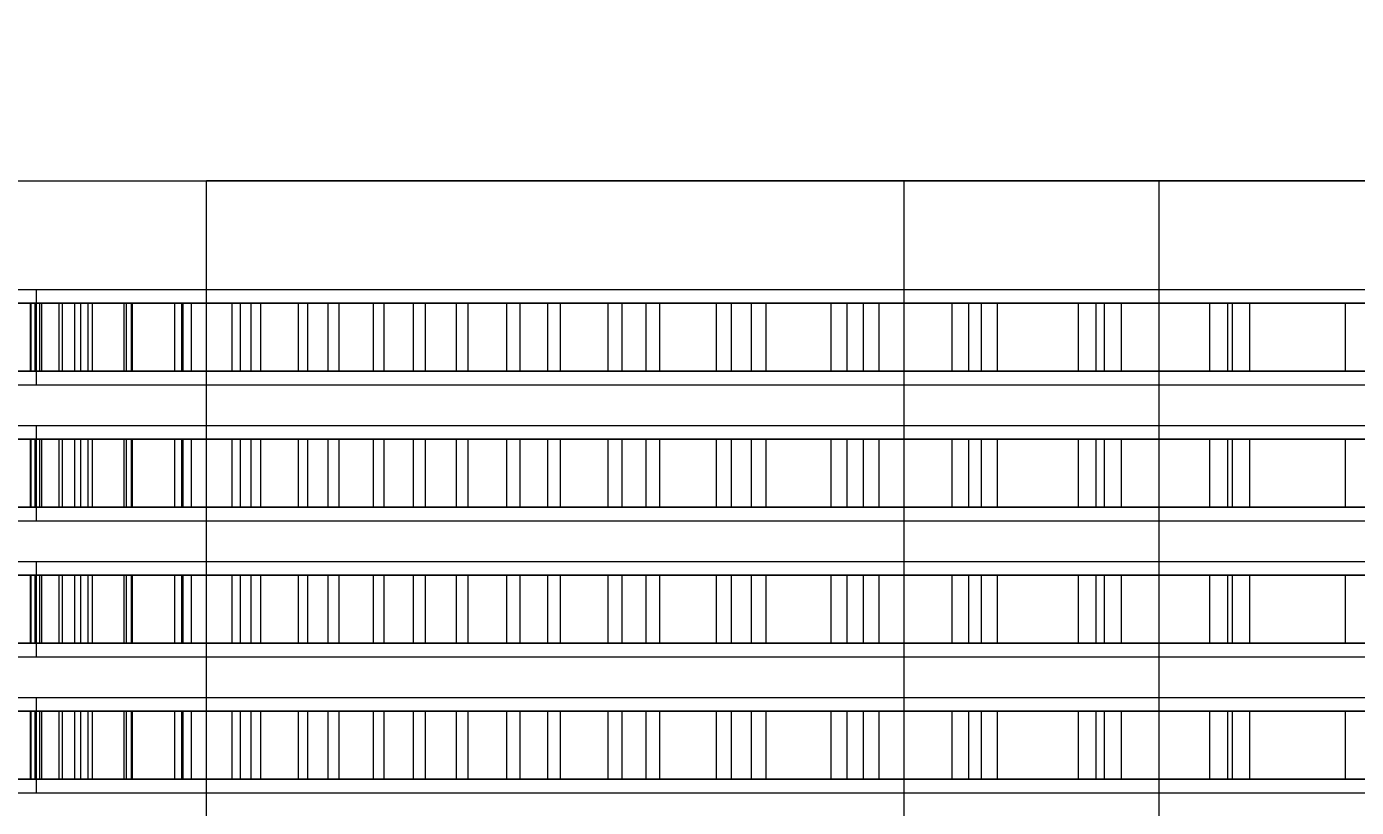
# Model space of a CAD drawing. Header units: millimetres. Extents: x -191664 to 191490, y -197311 to 10263.
# Drawn here: x 25026.7 to 25222.2, y -19602.2 to -19487.3 of the extents above; entities that cross this region are included whole.
import ezdxf

# ---------------------------------------------------------------- set-up
doc = ezdxf.new("R2010")
doc.units = ezdxf.units.MM
for name, color, linetype, lineweight in [('COTAS_INSTALACION_P', 30, 'Continuous', 0), ('COTAS_O', 1, 'Continuous', 0), ('superior_briquetadora', 7, 'Continuous', 0)]:
    doc.layers.add(name, color=color, linetype=linetype, lineweight=lineweight)
doc.dimstyles.new('PLANTA_100', dxfattribs={"dimtxt": 250, "dimasz": 150, "dimexe": 150, "dimexo": 80, "dimgap": 100, "dimtad": 1, "dimtih": 1, "dimtoh": 1, "dimdec": 1, "dimdsep": 46, "dimcen": 0.09, "dimclrd": 1, "dimclre": 1, "dimclrt": 1, "dimadec": 0, "dimazin": 0, "dimtfac": 1, "dimtdec": 4, "dimtofl": 0, "dimtmove": 0, "dimatfit": 3, "dimfxl": 1, "dimtolj": 1, "dimtzin": 0, "dimarcsym": 0})

# ---------------------------------------------------------------- blocks, each defined once
blk = doc.blocks.new('*D5')
at = {"layer": 'COTAS_INSTALACION_P', "color": 1, "lineweight": -2, "transparency": 16777216}
for p, q in [((-1000, -18080), (-1000, -25850)), ((60117.12, -18080), (60117.12, -25850)), ((-850, -25700), (59967.12, -25700))]:
    blk.add_line(p, q, dxfattribs=at)
at = {"layer": 'COTAS_INSTALACION_P', "color": 1, "transparency": 16777216}
for points in [[(-850, -25675), (-850, -25725), (-1000, -25700)], [(59967.12, -25675), (59967.12, -25725), (60117.12, -25700)]]:
    blk.add_solid(points, dxfattribs=at)
at = {"layer": 'Defpoints', "color": 0, "transparency": 16777216}
for p in [(-1000, -18000), (60117.12, -18000), (60117.12, -25700)]:
    blk.add_point(p, dxfattribs=at)
blk = doc.blocks.new('*D37')
at = {"layer": 'COTAS_O', "color": 1, "lineweight": -2, "transparency": 16777216}
for p, q in [((24628.19, -19560), (24628.19, -20930)), ((26828.19, -19560), (26828.19, -20930)), ((24778.19, -20780), (26678.19, -20780))]:
    blk.add_line(p, q, dxfattribs=at)
at = {"layer": 'COTAS_O', "color": 1, "transparency": 16777216}
for points in [[(24778.19, -20755), (24778.19, -20805), (24628.19, -20780)], [(26678.19, -20755), (26678.19, -20805), (26828.19, -20780)]]:
    blk.add_solid(points, dxfattribs=at)
at = {"layer": 'Defpoints', "color": 0, "transparency": 16777216}
for p in [(24628.19, -19480), (26828.19, -19480), (26828.19, -20780)]:
    blk.add_point(p, dxfattribs=at)

msp = doc.modelspace()

# ---------------------------------------------------------------- linework, layer by layer
at = {"layer": 'superior_briquetadora', "color": 9, "true_color": 0xb9c3c2}
for p, q in [((25023.9, -19510), (25028.33, -19510)), ((25028.33, -19510), (25033.98, -19510)), ((25033.98, -19510), (25040.84, -19510)), ((25040.84, -19510), (25048.89, -19510)), ((25048.89, -19510), (25058.08, -19510)), ((25053.19, -19660), (25053.19, -19510)), ((25056.02, -19510), (25053.19, -19510)), ((25064.3, -19510), (25056.02, -19510)), ((25058.08, -19510), (25068.38, -19510)), ((25077.35, -19510), (25064.3, -19510)), ((25068.38, -19510), (25079.75, -19510)), ((25094.11, -19510), (25077.35, -19510)), ((25079.75, -19510), (25092.14, -19510)), ((25092.14, -19510), (25105.5, -19510)), ((25113.22, -19510), (25094.11, -19510)), ((25105.5, -19510), (25119.77, -19510)), ((25133.15, -19510), (25113.22, -19510)), ((25119.77, -19510), (25134.9, -19510)), ((25152.27, -19510), (25133.15, -19510)), ((25134.9, -19510), (25150.83, -19510)), ((25150.83, -19510), (25167.48, -19510)), ((25169.03, -19510), (25152.27, -19510)), ((25155.69, -19660), (25155.69, -19510)), ((25158.52, -19510), (25155.69, -19510)), ((25166.8, -19510), (25158.52, -19510)), ((25179.85, -19510), (25166.8, -19510)), ((25167.48, -19510), (25184.8, -19510)), ((25182.07, -19510), (25169.03, -19510)), ((25196.61, -19510), (25179.85, -19510)), ((25190.35, -19510), (25182.07, -19510)), ((25184.8, -19510), (25202.7, -19510)), ((25193.19, -19510), (25190.35, -19510)), ((25193.19, -19660), (25193.19, -19510)), ((25215.72, -19510), (25196.61, -19510)), ((25202.7, -19510), (25221.12, -19510)), ((25235.65, -19510), (25215.72, -19510)), ((25221.12, -19510), (25239.98, -19510)), ((25023.9, -19526), (25028.33, -19526)), ((25028.19, -19526), (25028.83, -19526)), ((25028.19, -19540), (25028.19, -19526)), ((25028.33, -19526), (25033.98, -19526)), ((25028.83, -19526), (25030.75, -19526)), ((25030.75, -19526), (25033.95, -19526)), ((25033.95, -19526), (25038.41, -19526)), ((25033.98, -19526), (25040.84, -19526)), ((25038.41, -19526), (25044.11, -19526)), ((25040.84, -19526), (25048.89, -19526)), ((25044.11, -19526), (25051.02, -19526)), ((25048.89, -19526), (25058.08, -19526)), ((25051.02, -19526), (25059.12, -19526)), ((25058.08, -19526), (25068.38, -19526)), ((25059.12, -19526), (25068.38, -19526)), ((25068.38, -19526), (25078.75, -19526)), ((25068.38, -19526), (25079.75, -19526)), ((25078.75, -19526), (25090.18, -19526)), ((25079.75, -19526), (25092.14, -19526)), ((25090.18, -19526), (25102.63, -19526)), ((25092.14, -19526), (25105.5, -19526)), ((25102.63, -19526), (25116.05, -19526)), ((25105.5, -19526), (25119.77, -19526)), ((25116.05, -19526), (25130.38, -19526)), ((25119.77, -19526), (25134.9, -19526)), ((25130.38, -19526), (25145.56, -19526)), ((25134.9, -19526), (25150.83, -19526)), ((25145.56, -19526), (25161.52, -19526)), ((25150.83, -19526), (25167.48, -19526)), ((25161.52, -19526), (25178.19, -19526)), ((25167.48, -19526), (25184.8, -19526)), ((25178.19, -19526), (25195.5, -19526)), ((25184.8, -19526), (25202.7, -19526)), ((25195.5, -19526), (25213.38, -19526)), ((25202.7, -19526), (25221.12, -19526)), ((25213.38, -19526), (25231.75, -19526)), ((25221.12, -19526), (25239.98, -19526)), ((25023.9, -19540), (25028.33, -19540)), ((25028.19, -19540), (25028.83, -19540)), ((25028.33, -19540), (25033.98, -19540)), ((25028.83, -19540), (25030.75, -19540)), ((25030.75, -19540), (25033.95, -19540)), ((25033.95, -19540), (25038.41, -19540)), ((25033.98, -19540), (25040.84, -19540)), ((25038.41, -19540), (25044.11, -19540)), ((25040.84, -19540), (25048.89, -19540)), ((25044.11, -19540), (25051.02, -19540)), ((25048.89, -19540), (25058.08, -19540)), ((25051.02, -19540), (25059.12, -19540)), ((25058.08, -19540), (25068.38, -19540)), ((25059.12, -19540), (25068.38, -19540)), ((25068.38, -19540), (25078.75, -19540)), ((25068.38, -19540), (25079.75, -19540)), ((25078.75, -19540), (25090.18, -19540)), ((25079.75, -19540), (25092.14, -19540)), ((25090.18, -19540), (25102.63, -19540)), ((25092.14, -19540), (25105.5, -19540)), ((25102.63, -19540), (25116.05, -19540)), ((25105.5, -19540), (25119.77, -19540)), ((25116.05, -19540), (25130.38, -19540)), ((25119.77, -19540), (25134.9, -19540)), ((25130.38, -19540), (25145.56, -19540)), ((25134.9, -19540), (25150.83, -19540)), ((25145.56, -19540), (25161.52, -19540)), ((25150.83, -19540), (25167.48, -19540)), ((25161.52, -19540), (25178.19, -19540)), ((25167.48, -19540), (25184.8, -19540)), ((25178.19, -19540), (25195.5, -19540)), ((25184.8, -19540), (25202.7, -19540)), ((25195.5, -19540), (25213.38, -19540)), ((25202.7, -19540), (25221.12, -19540)), ((25213.38, -19540), (25231.75, -19540)), ((25221.12, -19540), (25239.98, -19540)), ((25023.9, -19546), (25028.33, -19546)), ((25028.19, -19546), (25028.83, -19546)), ((25028.19, -19560), (25028.19, -19546)), ((25028.33, -19546), (25033.98, -19546)), ((25028.83, -19546), (25030.75, -19546)), ((25030.75, -19546), (25033.95, -19546)), ((25033.95, -19546), (25038.41, -19546)), ((25033.98, -19546), (25040.84, -19546)), ((25038.41, -19546), (25044.11, -19546)), ((25040.84, -19546), (25048.89, -19546)), ((25044.11, -19546), (25051.02, -19546)), ((25048.89, -19546), (25058.08, -19546)), ((25051.02, -19546), (25059.12, -19546)), ((25058.08, -19546), (25068.38, -19546)), ((25059.12, -19546), (25068.38, -19546)), ((25068.38, -19546), (25078.75, -19546)), ((25068.38, -19546), (25079.75, -19546)), ((25078.75, -19546), (25090.18, -19546)), ((25079.75, -19546), (25092.14, -19546)), ((25090.18, -19546), (25102.63, -19546)), ((25092.14, -19546), (25105.5, -19546)), ((25102.63, -19546), (25116.05, -19546)), ((25105.5, -19546), (25119.77, -19546)), ((25116.05, -19546), (25130.38, -19546)), ((25119.77, -19546), (25134.9, -19546)), ((25130.38, -19546), (25145.56, -19546)), ((25134.9, -19546), (25150.83, -19546)), ((25145.56, -19546), (25161.52, -19546)), ((25150.83, -19546), (25167.48, -19546)), ((25161.52, -19546), (25178.19, -19546)), ((25167.48, -19546), (25184.8, -19546)), ((25178.19, -19546), (25195.5, -19546)), ((25184.8, -19546), (25202.7, -19546)), ((25195.5, -19546), (25213.38, -19546)), ((25202.7, -19546), (25221.12, -19546)), ((25213.38, -19546), (25231.75, -19546)), ((25221.12, -19546), (25239.98, -19546)), ((25023.9, -19560), (25028.33, -19560)), ((25028.19, -19560), (25028.83, -19560)), ((25028.33, -19560), (25033.98, -19560)), ((25028.83, -19560), (25030.75, -19560)), ((25030.75, -19560), (25033.95, -19560)), ((25033.95, -19560), (25038.41, -19560)), ((25033.98, -19560), (25040.84, -19560)), ((25038.41, -19560), (25044.11, -19560)), ((25040.84, -19560), (25048.89, -19560)), ((25044.11, -19560), (25051.02, -19560)), ((25048.89, -19560), (25058.08, -19560)), ((25051.02, -19560), (25059.12, -19560)), ((25058.08, -19560), (25068.38, -19560)), ((25059.12, -19560), (25068.38, -19560)), ((25068.38, -19560), (25078.75, -19560)), ((25068.38, -19560), (25079.75, -19560)), ((25078.75, -19560), (25090.18, -19560)), ((25079.75, -19560), (25092.14, -19560)), ((25090.18, -19560), (25102.63, -19560)), ((25092.14, -19560), (25105.5, -19560)), ((25102.63, -19560), (25116.05, -19560)), ((25105.5, -19560), (25119.77, -19560)), ((25116.05, -19560), (25130.38, -19560)), ((25119.77, -19560), (25134.9, -19560)), ((25130.38, -19560), (25145.56, -19560)), ((25134.9, -19560), (25150.83, -19560)), ((25145.56, -19560), (25161.52, -19560)), ((25150.83, -19560), (25167.48, -19560)), ((25161.52, -19560), (25178.19, -19560)), ((25167.48, -19560), (25184.8, -19560)), ((25178.19, -19560), (25195.5, -19560)), ((25184.8, -19560), (25202.7, -19560)), ((25195.5, -19560), (25213.38, -19560)), ((25202.7, -19560), (25221.12, -19560)), ((25213.38, -19560), (25231.75, -19560)), ((25221.12, -19560), (25239.98, -19560)), ((25023.9, -19566), (25028.33, -19566)), ((25028.19, -19566), (25028.83, -19566)), ((25028.19, -19580), (25028.19, -19566)), ((25028.33, -19566), (25033.98, -19566)), ((25028.83, -19566), (25030.75, -19566)), ((25030.75, -19566), (25033.95, -19566)), ((25033.95, -19566), (25038.41, -19566)), ((25033.98, -19566), (25040.84, -19566)), ((25038.41, -19566), (25044.11, -19566)), ((25040.84, -19566), (25048.89, -19566)), ((25044.11, -19566), (25051.02, -19566)), ((25048.89, -19566), (25058.08, -19566)), ((25051.02, -19566), (25059.12, -19566)), ((25058.08, -19566), (25068.38, -19566)), ((25059.12, -19566), (25068.38, -19566)), ((25068.38, -19566), (25078.75, -19566)), ((25068.38, -19566), (25079.75, -19566)), ((25078.75, -19566), (25090.18, -19566)), ((25079.75, -19566), (25092.14, -19566)), ((25090.18, -19566), (25102.63, -19566)), ((25092.14, -19566), (25105.5, -19566)), ((25102.63, -19566), (25116.05, -19566)), ((25105.5, -19566), (25119.77, -19566)), ((25116.05, -19566), (25130.38, -19566)), ((25119.77, -19566), (25134.9, -19566)), ((25130.38, -19566), (25145.56, -19566)), ((25134.9, -19566), (25150.83, -19566)), ((25145.56, -19566), (25161.52, -19566)), ((25150.83, -19566), (25167.48, -19566)), ((25161.52, -19566), (25178.19, -19566)), ((25167.48, -19566), (25184.8, -19566)), ((25178.19, -19566), (25195.5, -19566)), ((25184.8, -19566), (25202.7, -19566)), ((25195.5, -19566), (25213.38, -19566)), ((25202.7, -19566), (25221.12, -19566)), ((25213.38, -19566), (25231.75, -19566)), ((25221.12, -19566), (25239.98, -19566)), ((25023.9, -19580), (25028.33, -19580)), ((25028.19, -19580), (25028.83, -19580)), ((25028.33, -19580), (25033.98, -19580)), ((25028.83, -19580), (25030.75, -19580)), ((25030.75, -19580), (25033.95, -19580)), ((25033.95, -19580), (25038.41, -19580)), ((25033.98, -19580), (25040.84, -19580)), ((25038.41, -19580), (25044.11, -19580)), ((25040.84, -19580), (25048.89, -19580)), ((25044.11, -19580), (25051.02, -19580)), ((25048.89, -19580), (25058.08, -19580)), ((25051.02, -19580), (25059.12, -19580)), ((25058.08, -19580), (25068.38, -19580)), ((25059.12, -19580), (25068.38, -19580)), ((25068.38, -19580), (25078.75, -19580)), ((25068.38, -19580), (25079.75, -19580)), ((25078.75, -19580), (25090.18, -19580)), ((25079.75, -19580), (25092.14, -19580)), ((25090.18, -19580), (25102.63, -19580)), ((25092.14, -19580), (25105.5, -19580)), ((25102.63, -19580), (25116.05, -19580)), ((25105.5, -19580), (25119.77, -19580)), ((25116.05, -19580), (25130.38, -19580)), ((25119.77, -19580), (25134.9, -19580)), ((25130.38, -19580), (25145.56, -19580)), ((25134.9, -19580), (25150.83, -19580)), ((25145.56, -19580), (25161.52, -19580)), ((25150.83, -19580), (25167.48, -19580)), ((25161.52, -19580), (25178.19, -19580)), ((25167.48, -19580), (25184.8, -19580)), ((25178.19, -19580), (25195.5, -19580)), ((25184.8, -19580), (25202.7, -19580)), ((25195.5, -19580), (25213.38, -19580)), ((25202.7, -19580), (25221.12, -19580)), ((25213.38, -19580), (25231.75, -19580)), ((25221.12, -19580), (25239.98, -19580)), ((25023.9, -19586), (25028.33, -19586)), ((25028.19, -19586), (25028.83, -19586)), ((25028.19, -19600), (25028.19, -19586)), ((25028.33, -19586), (25033.98, -19586)), ((25028.83, -19586), (25030.75, -19586)), ((25030.75, -19586), (25033.95, -19586)), ((25033.95, -19586), (25038.41, -19586)), ((25033.98, -19586), (25040.84, -19586)), ((25038.41, -19586), (25044.11, -19586)), ((25040.84, -19586), (25048.89, -19586)), ((25044.11, -19586), (25051.02, -19586)), ((25048.89, -19586), (25058.08, -19586)), ((25051.02, -19586), (25059.12, -19586)), ((25058.08, -19586), (25068.38, -19586)), ((25059.12, -19586), (25068.38, -19586)), ((25068.38, -19586), (25078.75, -19586)), ((25068.38, -19586), (25079.75, -19586)), ((25078.75, -19586), (25090.18, -19586)), ((25079.75, -19586), (25092.14, -19586)), ((25090.18, -19586), (25102.63, -19586)), ((25092.14, -19586), (25105.5, -19586)), ((25102.63, -19586), (25116.05, -19586)), ((25105.5, -19586), (25119.77, -19586)), ((25116.05, -19586), (25130.38, -19586)), ((25119.77, -19586), (25134.9, -19586)), ((25130.38, -19586), (25145.56, -19586)), ((25134.9, -19586), (25150.83, -19586)), ((25145.56, -19586), (25161.52, -19586)), ((25150.83, -19586), (25167.48, -19586)), ((25161.52, -19586), (25178.19, -19586)), ((25167.48, -19586), (25184.8, -19586)), ((25178.19, -19586), (25195.5, -19586)), ((25184.8, -19586), (25202.7, -19586)), ((25195.5, -19586), (25213.38, -19586)), ((25202.7, -19586), (25221.12, -19586)), ((25213.38, -19586), (25231.75, -19586)), ((25221.12, -19586), (25239.98, -19586)), ((25023.9, -19600), (25028.33, -19600)), ((25028.19, -19600), (25028.83, -19600)), ((25028.33, -19600), (25033.98, -19600)), ((25028.83, -19600), (25030.75, -19600)), ((25030.75, -19600), (25033.95, -19600)), ((25033.95, -19600), (25038.41, -19600)), ((25033.98, -19600), (25040.84, -19600)), ((25038.41, -19600), (25044.11, -19600)), ((25040.84, -19600), (25048.89, -19600)), ((25044.11, -19600), (25051.02, -19600)), ((25048.89, -19600), (25058.08, -19600)), ((25051.02, -19600), (25059.12, -19600)), ((25058.08, -19600), (25068.38, -19600)), ((25059.12, -19600), (25068.38, -19600)), ((25068.38, -19600), (25078.75, -19600)), ((25068.38, -19600), (25079.75, -19600)), ((25078.75, -19600), (25090.18, -19600)), ((25079.75, -19600), (25092.14, -19600)), ((25090.18, -19600), (25102.63, -19600)), ((25092.14, -19600), (25105.5, -19600)), ((25102.63, -19600), (25116.05, -19600)), ((25105.5, -19600), (25119.77, -19600)), ((25116.05, -19600), (25130.38, -19600)), ((25119.77, -19600), (25134.9, -19600)), ((25130.38, -19600), (25145.56, -19600)), ((25134.9, -19600), (25150.83, -19600)), ((25145.56, -19600), (25161.52, -19600)), ((25150.83, -19600), (25167.48, -19600)), ((25161.52, -19600), (25178.19, -19600)), ((25167.48, -19600), (25184.8, -19600)), ((25178.19, -19600), (25195.5, -19600)), ((25184.8, -19600), (25202.7, -19600)), ((25195.5, -19600), (25213.38, -19600)), ((25202.7, -19600), (25221.12, -19600)), ((25213.38, -19600), (25231.75, -19600)), ((25221.12, -19600), (25239.98, -19600))]:
    msp.add_line(p, q, dxfattribs=at)
at = {"layer": 'superior_briquetadora', "color": 117, "true_color": 0x376c5b}
for p, q in [((25027.99, -19528), (25023.62, -19528)), ((25024.12, -19528), (25028.69, -19528)), ((25028.69, -19528), (25027.32, -19528)), ((25027.32, -19528), (25027.42, -19528)), ((25027.32, -19538), (25027.32, -19528)), ((25027.42, -19528), (25028.98, -19528)), ((25027.42, -19538), (25027.42, -19528)), ((25033.81, -19528), (25027.99, -19528)), ((25027.99, -19538), (25027.99, -19528)), ((25028.69, -19528), (25034.71, -19528)), ((25031.5, -19528), (25028.69, -19528)), ((25028.69, -19538), (25028.69, -19528)), ((25028.98, -19528), (25031.99, -19528)), ((25028.98, -19538), (25028.98, -19528)), ((25035.76, -19528), (25031.5, -19528)), ((25031.5, -19538), (25031.5, -19528)), ((25031.99, -19528), (25036.44, -19528)), ((25031.99, -19538), (25031.99, -19528)), ((25041.07, -19528), (25033.81, -19528)), ((25033.81, -19538), (25033.81, -19528)), ((25034.71, -19528), (25042.15, -19528)), ((25034.71, -19538), (25034.71, -19528)), ((25041.44, -19528), (25035.76, -19528)), ((25035.76, -19538), (25035.76, -19528)), ((25036.44, -19528), (25042.31, -19528)), ((25036.44, -19538), (25036.44, -19528)), ((25049.72, -19528), (25041.07, -19528)), ((25041.07, -19538), (25041.07, -19528)), ((25048.51, -19528), (25041.44, -19528)), ((25041.44, -19538), (25041.44, -19528)), ((25042.15, -19528), (25050.99, -19528)), ((25042.15, -19538), (25042.15, -19528)), ((25042.31, -19528), (25049.56, -19528)), ((25042.31, -19538), (25042.31, -19528)), ((25056.93, -19528), (25048.51, -19528)), ((25048.51, -19538), (25048.51, -19528)), ((25049.56, -19528), (25058.17, -19528)), ((25049.56, -19538), (25049.56, -19528)), ((25059.73, -19528), (25049.72, -19528)), ((25049.72, -19538), (25049.72, -19528)), ((25050.99, -19528), (25061.17, -19528)), ((25050.99, -19538), (25050.99, -19528)), ((25066.68, -19528), (25056.93, -19528)), ((25056.93, -19538), (25056.93, -19528)), ((25058.17, -19528), (25068.08, -19528)), ((25058.17, -19538), (25058.17, -19528)), ((25071.03, -19528), (25059.73, -19528)), ((25059.73, -19538), (25059.73, -19528)), ((25061.17, -19528), (25072.65, -19528)), ((25061.17, -19538), (25061.17, -19528)), ((25077.69, -19528), (25066.68, -19528)), ((25066.68, -19538), (25066.68, -19528)), ((25068.08, -19528), (25079.26, -19528)), ((25068.08, -19538), (25068.08, -19528)), ((25083.59, -19528), (25071.03, -19528)), ((25071.03, -19538), (25071.03, -19528)), ((25072.65, -19528), (25085.37, -19528)), ((25072.65, -19538), (25072.65, -19528)), ((25089.92, -19528), (25077.69, -19528)), ((25077.69, -19538), (25077.69, -19528)), ((25079.26, -19528), (25091.65, -19528)), ((25079.26, -19538), (25079.26, -19528)), ((25097.33, -19528), (25083.59, -19528)), ((25083.59, -19538), (25083.59, -19528)), ((25085.37, -19528), (25099.26, -19528)), ((25085.37, -19538), (25085.37, -19528)), ((25103.31, -19528), (25089.92, -19528)), ((25089.92, -19538), (25089.92, -19528)), ((25091.65, -19528), (25105.19, -19528)), ((25091.65, -19538), (25091.65, -19528)), ((25112.19, -19528), (25097.33, -19528)), ((25097.33, -19538), (25097.33, -19528)), ((25099.26, -19528), (25114.27, -19528)), ((25099.26, -19538), (25099.26, -19528)), ((25117.78, -19528), (25103.31, -19528)), ((25103.31, -19538), (25103.31, -19528)), ((25105.19, -19528), (25119.81, -19528)), ((25105.19, -19538), (25105.19, -19528)), ((25128.1, -19528), (25112.19, -19528)), ((25112.19, -19538), (25112.19, -19528)), ((25114.27, -19528), (25130.32, -19528)), ((25114.27, -19538), (25114.27, -19528)), ((25133.28, -19528), (25117.78, -19528)), ((25117.78, -19538), (25117.78, -19528)), ((25119.81, -19528), (25135.44, -19528)), ((25119.81, -19538), (25119.81, -19528)), ((25144.99, -19528), (25128.1, -19528)), ((25128.1, -19538), (25128.1, -19528)), ((25130.32, -19528), (25147.33, -19528)), ((25130.32, -19538), (25130.32, -19528)), ((25149.73, -19528), (25133.28, -19528)), ((25133.28, -19538), (25133.28, -19528)), ((25135.44, -19528), (25152.01, -19528)), ((25135.44, -19538), (25135.44, -19528)), ((25162.76, -19528), (25144.99, -19528)), ((25144.99, -19538), (25144.99, -19528)), ((25147.33, -19528), (25165.21, -19528)), ((25147.33, -19538), (25147.33, -19528)), ((25167.04, -19528), (25149.73, -19528)), ((25149.73, -19538), (25149.73, -19528)), ((25152.01, -19528), (25169.43, -19528)), ((25152.01, -19538), (25152.01, -19528)), ((25181.33, -19528), (25162.76, -19528)), ((25162.76, -19538), (25162.76, -19528)), ((25165.21, -19528), (25183.89, -19528)), ((25165.21, -19538), (25165.21, -19528)), ((25185.14, -19528), (25167.04, -19528)), ((25167.04, -19538), (25167.04, -19528)), ((25169.43, -19528), (25187.62, -19528)), ((25169.43, -19538), (25169.43, -19528)), ((25200.62, -19528), (25181.33, -19528)), ((25181.33, -19538), (25181.33, -19528)), ((25183.89, -19528), (25203.27, -19528)), ((25183.89, -19538), (25183.89, -19528)), ((25203.93, -19528), (25185.14, -19528)), ((25185.14, -19538), (25185.14, -19528)), ((25187.62, -19528), (25206.5, -19528)), ((25187.62, -19538), (25187.62, -19528)), ((25220.53, -19528), (25200.62, -19528)), ((25200.62, -19538), (25200.62, -19528)), ((25203.27, -19528), (25223.25, -19528)), ((25203.27, -19538), (25203.27, -19528)), ((25223.32, -19528), (25203.93, -19528)), ((25203.93, -19538), (25203.93, -19528)), ((25206.5, -19528), (25225.97, -19528)), ((25206.5, -19538), (25206.5, -19528)), ((25240.96, -19528), (25220.53, -19528)), ((25220.53, -19538), (25220.53, -19528)), ((25027.99, -19538), (25023.62, -19538)), ((25024.12, -19538), (25028.69, -19538)), ((25027.32, -19538), (25027.42, -19538)), ((25028.69, -19538), (25027.32, -19538)), ((25027.42, -19538), (25028.98, -19538)), ((25033.81, -19538), (25027.99, -19538)), ((25028.69, -19538), (25034.71, -19538)), ((25031.5, -19538), (25028.69, -19538)), ((25028.98, -19538), (25031.99, -19538)), ((25035.76, -19538), (25031.5, -19538)), ((25031.99, -19538), (25036.44, -19538)), ((25041.07, -19538), (25033.81, -19538)), ((25034.71, -19538), (25042.15, -19538)), ((25041.44, -19538), (25035.76, -19538)), ((25036.44, -19538), (25042.31, -19538)), ((25049.72, -19538), (25041.07, -19538)), ((25048.51, -19538), (25041.44, -19538)), ((25042.15, -19538), (25050.99, -19538)), ((25042.31, -19538), (25049.56, -19538)), ((25056.93, -19538), (25048.51, -19538)), ((25049.56, -19538), (25058.17, -19538)), ((25059.73, -19538), (25049.72, -19538)), ((25050.99, -19538), (25061.17, -19538)), ((25066.68, -19538), (25056.93, -19538)), ((25058.17, -19538), (25068.08, -19538)), ((25071.03, -19538), (25059.73, -19538)), ((25061.17, -19538), (25072.65, -19538)), ((25077.69, -19538), (25066.68, -19538)), ((25068.08, -19538), (25079.26, -19538)), ((25083.59, -19538), (25071.03, -19538)), ((25072.65, -19538), (25085.37, -19538)), ((25089.92, -19538), (25077.69, -19538)), ((25079.26, -19538), (25091.65, -19538)), ((25097.33, -19538), (25083.59, -19538)), ((25085.37, -19538), (25099.26, -19538)), ((25103.31, -19538), (25089.92, -19538)), ((25091.65, -19538), (25105.19, -19538)), ((25112.19, -19538), (25097.33, -19538)), ((25099.26, -19538), (25114.27, -19538)), ((25117.78, -19538), (25103.31, -19538)), ((25105.19, -19538), (25119.81, -19538)), ((25128.1, -19538), (25112.19, -19538)), ((25114.27, -19538), (25130.32, -19538)), ((25133.28, -19538), (25117.78, -19538)), ((25119.81, -19538), (25135.44, -19538)), ((25144.99, -19538), (25128.1, -19538)), ((25130.32, -19538), (25147.33, -19538)), ((25149.73, -19538), (25133.28, -19538)), ((25135.44, -19538), (25152.01, -19538)), ((25162.76, -19538), (25144.99, -19538)), ((25147.33, -19538), (25165.21, -19538)), ((25167.04, -19538), (25149.73, -19538)), ((25152.01, -19538), (25169.43, -19538)), ((25181.33, -19538), (25162.76, -19538)), ((25165.21, -19538), (25183.89, -19538)), ((25185.14, -19538), (25167.04, -19538)), ((25169.43, -19538), (25187.62, -19538)), ((25200.62, -19538), (25181.33, -19538)), ((25183.89, -19538), (25203.27, -19538)), ((25203.93, -19538), (25185.14, -19538)), ((25187.62, -19538), (25206.5, -19538)), ((25220.53, -19538), (25200.62, -19538)), ((25203.27, -19538), (25223.25, -19538)), ((25223.32, -19538), (25203.93, -19538)), ((25206.5, -19538), (25225.97, -19538)), ((25240.96, -19538), (25220.53, -19538)), ((25027.99, -19548), (25023.62, -19548)), ((25024.12, -19548), (25028.69, -19548)), ((25028.69, -19548), (25027.32, -19548)), ((25027.32, -19548), (25027.42, -19548)), ((25027.32, -19558), (25027.32, -19548)), ((25027.42, -19548), (25028.98, -19548)), ((25027.42, -19558), (25027.42, -19548)), ((25033.81, -19548), (25027.99, -19548)), ((25027.99, -19558), (25027.99, -19548)), ((25028.69, -19548), (25034.71, -19548)), ((25031.5, -19548), (25028.69, -19548)), ((25028.69, -19558), (25028.69, -19548)), ((25028.98, -19548), (25031.99, -19548)), ((25028.98, -19558), (25028.98, -19548)), ((25035.76, -19548), (25031.5, -19548)), ((25031.5, -19558), (25031.5, -19548)), ((25031.99, -19548), (25036.44, -19548)), ((25031.99, -19558), (25031.99, -19548)), ((25041.07, -19548), (25033.81, -19548)), ((25033.81, -19558), (25033.81, -19548)), ((25034.71, -19548), (25042.15, -19548)), ((25034.71, -19558), (25034.71, -19548)), ((25041.44, -19548), (25035.76, -19548)), ((25035.76, -19558), (25035.76, -19548)), ((25036.44, -19548), (25042.31, -19548)), ((25036.44, -19558), (25036.44, -19548)), ((25049.72, -19548), (25041.07, -19548)), ((25041.07, -19558), (25041.07, -19548)), ((25048.51, -19548), (25041.44, -19548)), ((25041.44, -19558), (25041.44, -19548)), ((25042.15, -19548), (25050.99, -19548)), ((25042.15, -19558), (25042.15, -19548)), ((25042.31, -19548), (25049.56, -19548)), ((25042.31, -19558), (25042.31, -19548)), ((25056.93, -19548), (25048.51, -19548)), ((25048.51, -19558), (25048.51, -19548)), ((25049.56, -19548), (25058.17, -19548)), ((25049.56, -19558), (25049.56, -19548)), ((25059.73, -19548), (25049.72, -19548)), ((25049.72, -19558), (25049.72, -19548)), ((25050.99, -19548), (25061.17, -19548)), ((25050.99, -19558), (25050.99, -19548)), ((25066.68, -19548), (25056.93, -19548)), ((25056.93, -19558), (25056.93, -19548)), ((25058.17, -19548), (25068.08, -19548)), ((25058.17, -19558), (25058.17, -19548)), ((25071.03, -19548), (25059.73, -19548)), ((25059.73, -19558), (25059.73, -19548)), ((25061.17, -19548), (25072.65, -19548)), ((25061.17, -19558), (25061.17, -19548)), ((25077.69, -19548), (25066.68, -19548)), ((25066.68, -19558), (25066.68, -19548)), ((25068.08, -19548), (25079.26, -19548)), ((25068.08, -19558), (25068.08, -19548)), ((25083.59, -19548), (25071.03, -19548)), ((25071.03, -19558), (25071.03, -19548)), ((25072.65, -19548), (25085.37, -19548)), ((25072.65, -19558), (25072.65, -19548)), ((25089.92, -19548), (25077.69, -19548)), ((25077.69, -19558), (25077.69, -19548)), ((25079.26, -19548), (25091.65, -19548)), ((25079.26, -19558), (25079.26, -19548)), ((25097.33, -19548), (25083.59, -19548)), ((25083.59, -19558), (25083.59, -19548)), ((25085.37, -19548), (25099.26, -19548)), ((25085.37, -19558), (25085.37, -19548)), ((25103.31, -19548), (25089.92, -19548)), ((25089.92, -19558), (25089.92, -19548)), ((25091.65, -19548), (25105.19, -19548)), ((25091.65, -19558), (25091.65, -19548)), ((25112.19, -19548), (25097.33, -19548)), ((25097.33, -19558), (25097.33, -19548)), ((25099.26, -19548), (25114.27, -19548)), ((25099.26, -19558), (25099.26, -19548)), ((25117.78, -19548), (25103.31, -19548)), ((25103.31, -19558), (25103.31, -19548)), ((25105.19, -19548), (25119.81, -19548)), ((25105.19, -19558), (25105.19, -19548)), ((25128.1, -19548), (25112.19, -19548)), ((25112.19, -19558), (25112.19, -19548)), ((25114.27, -19548), (25130.32, -19548)), ((25114.27, -19558), (25114.27, -19548)), ((25133.28, -19548), (25117.78, -19548)), ((25117.78, -19558), (25117.78, -19548)), ((25119.81, -19548), (25135.44, -19548)), ((25119.81, -19558), (25119.81, -19548)), ((25144.99, -19548), (25128.1, -19548)), ((25128.1, -19558), (25128.1, -19548)), ((25130.32, -19548), (25147.33, -19548)), ((25130.32, -19558), (25130.32, -19548)), ((25149.73, -19548), (25133.28, -19548)), ((25133.28, -19558), (25133.28, -19548)), ((25135.44, -19548), (25152.01, -19548)), ((25135.44, -19558), (25135.44, -19548)), ((25162.76, -19548), (25144.99, -19548)), ((25144.99, -19558), (25144.99, -19548)), ((25147.33, -19548), (25165.21, -19548)), ((25147.33, -19558), (25147.33, -19548)), ((25167.04, -19548), (25149.73, -19548)), ((25149.73, -19558), (25149.73, -19548)), ((25152.01, -19548), (25169.43, -19548)), ((25152.01, -19558), (25152.01, -19548)), ((25181.33, -19548), (25162.76, -19548)), ((25162.76, -19558), (25162.76, -19548)), ((25165.21, -19548), (25183.89, -19548)), ((25165.21, -19558), (25165.21, -19548)), ((25185.14, -19548), (25167.04, -19548)), ((25167.04, -19558), (25167.04, -19548)), ((25169.43, -19548), (25187.62, -19548)), ((25169.43, -19558), (25169.43, -19548)), ((25200.62, -19548), (25181.33, -19548)), ((25181.33, -19558), (25181.33, -19548)), ((25183.89, -19548), (25203.27, -19548)), ((25183.89, -19558), (25183.89, -19548)), ((25203.93, -19548), (25185.14, -19548)), ((25185.14, -19558), (25185.14, -19548)), ((25187.62, -19548), (25206.5, -19548)), ((25187.62, -19558), (25187.62, -19548)), ((25220.53, -19548), (25200.62, -19548)), ((25200.62, -19558), (25200.62, -19548)), ((25203.27, -19548), (25223.25, -19548)), ((25203.27, -19558), (25203.27, -19548)), ((25223.32, -19548), (25203.93, -19548)), ((25203.93, -19558), (25203.93, -19548)), ((25206.5, -19548), (25225.97, -19548)), ((25206.5, -19558), (25206.5, -19548)), ((25240.96, -19548), (25220.53, -19548)), ((25220.53, -19558), (25220.53, -19548)), ((25027.99, -19558), (25023.62, -19558)), ((25024.12, -19558), (25028.69, -19558)), ((25027.32, -19558), (25027.42, -19558)), ((25028.69, -19558), (25027.32, -19558)), ((25027.42, -19558), (25028.98, -19558)), ((25033.81, -19558), (25027.99, -19558)), ((25028.69, -19558), (25034.71, -19558)), ((25031.5, -19558), (25028.69, -19558)), ((25028.98, -19558), (25031.99, -19558)), ((25035.76, -19558), (25031.5, -19558)), ((25031.99, -19558), (25036.44, -19558)), ((25041.07, -19558), (25033.81, -19558)), ((25034.71, -19558), (25042.15, -19558)), ((25041.44, -19558), (25035.76, -19558)), ((25036.44, -19558), (25042.31, -19558)), ((25049.72, -19558), (25041.07, -19558)), ((25048.51, -19558), (25041.44, -19558)), ((25042.15, -19558), (25050.99, -19558)), ((25042.31, -19558), (25049.56, -19558)), ((25056.93, -19558), (25048.51, -19558)), ((25049.56, -19558), (25058.17, -19558)), ((25059.73, -19558), (25049.72, -19558)), ((25050.99, -19558), (25061.17, -19558)), ((25066.68, -19558), (25056.93, -19558)), ((25058.17, -19558), (25068.08, -19558)), ((25071.03, -19558), (25059.73, -19558)), ((25061.17, -19558), (25072.65, -19558)), ((25077.69, -19558), (25066.68, -19558)), ((25068.08, -19558), (25079.26, -19558)), ((25083.59, -19558), (25071.03, -19558)), ((25072.65, -19558), (25085.37, -19558)), ((25089.92, -19558), (25077.69, -19558)), ((25079.26, -19558), (25091.65, -19558)), ((25097.33, -19558), (25083.59, -19558)), ((25085.37, -19558), (25099.26, -19558)), ((25103.31, -19558), (25089.92, -19558)), ((25091.65, -19558), (25105.19, -19558)), ((25112.19, -19558), (25097.33, -19558)), ((25099.26, -19558), (25114.27, -19558)), ((25117.78, -19558), (25103.31, -19558)), ((25105.19, -19558), (25119.81, -19558)), ((25128.1, -19558), (25112.19, -19558)), ((25114.27, -19558), (25130.32, -19558)), ((25133.28, -19558), (25117.78, -19558)), ((25119.81, -19558), (25135.44, -19558)), ((25144.99, -19558), (25128.1, -19558)), ((25130.32, -19558), (25147.33, -19558)), ((25149.73, -19558), (25133.28, -19558)), ((25135.44, -19558), (25152.01, -19558)), ((25162.76, -19558), (25144.99, -19558)), ((25147.33, -19558), (25165.21, -19558)), ((25167.04, -19558), (25149.73, -19558)), ((25152.01, -19558), (25169.43, -19558)), ((25181.33, -19558), (25162.76, -19558)), ((25165.21, -19558), (25183.89, -19558)), ((25185.14, -19558), (25167.04, -19558)), ((25169.43, -19558), (25187.62, -19558)), ((25200.62, -19558), (25181.33, -19558)), ((25183.89, -19558), (25203.27, -19558)), ((25203.93, -19558), (25185.14, -19558)), ((25187.62, -19558), (25206.5, -19558)), ((25220.53, -19558), (25200.62, -19558)), ((25203.27, -19558), (25223.25, -19558)), ((25223.32, -19558), (25203.93, -19558)), ((25206.5, -19558), (25225.97, -19558)), ((25240.96, -19558), (25220.53, -19558)), ((25027.99, -19568), (25023.62, -19568)), ((25024.12, -19568), (25028.69, -19568)), ((25028.69, -19568), (25027.32, -19568)), ((25027.32, -19568), (25027.42, -19568)), ((25027.32, -19578), (25027.32, -19568)), ((25027.42, -19568), (25028.98, -19568)), ((25027.42, -19578), (25027.42, -19568)), ((25033.81, -19568), (25027.99, -19568)), ((25027.99, -19578), (25027.99, -19568)), ((25028.69, -19568), (25034.71, -19568)), ((25031.5, -19568), (25028.69, -19568)), ((25028.69, -19578), (25028.69, -19568)), ((25028.98, -19568), (25031.99, -19568)), ((25028.98, -19578), (25028.98, -19568)), ((25035.76, -19568), (25031.5, -19568)), ((25031.5, -19578), (25031.5, -19568)), ((25031.99, -19568), (25036.44, -19568)), ((25031.99, -19578), (25031.99, -19568)), ((25041.07, -19568), (25033.81, -19568)), ((25033.81, -19578), (25033.81, -19568)), ((25034.71, -19568), (25042.15, -19568)), ((25034.71, -19578), (25034.71, -19568)), ((25041.44, -19568), (25035.76, -19568)), ((25035.76, -19578), (25035.76, -19568)), ((25036.44, -19568), (25042.31, -19568)), ((25036.44, -19578), (25036.44, -19568)), ((25049.72, -19568), (25041.07, -19568)), ((25041.07, -19578), (25041.07, -19568)), ((25048.51, -19568), (25041.44, -19568)), ((25041.44, -19578), (25041.44, -19568)), ((25042.15, -19568), (25050.99, -19568)), ((25042.15, -19578), (25042.15, -19568)), ((25042.31, -19568), (25049.56, -19568)), ((25042.31, -19578), (25042.31, -19568)), ((25056.93, -19568), (25048.51, -19568)), ((25048.51, -19578), (25048.51, -19568)), ((25049.56, -19568), (25058.17, -19568)), ((25049.56, -19578), (25049.56, -19568)), ((25059.73, -19568), (25049.72, -19568)), ((25049.72, -19578), (25049.72, -19568)), ((25050.99, -19568), (25061.17, -19568)), ((25050.99, -19578), (25050.99, -19568)), ((25066.68, -19568), (25056.93, -19568)), ((25056.93, -19578), (25056.93, -19568)), ((25058.17, -19568), (25068.08, -19568)), ((25058.17, -19578), (25058.17, -19568)), ((25071.03, -19568), (25059.73, -19568)), ((25059.73, -19578), (25059.73, -19568)), ((25061.17, -19568), (25072.65, -19568)), ((25061.17, -19578), (25061.17, -19568)), ((25077.69, -19568), (25066.68, -19568)), ((25066.68, -19578), (25066.68, -19568)), ((25068.08, -19568), (25079.26, -19568)), ((25068.08, -19578), (25068.08, -19568)), ((25083.59, -19568), (25071.03, -19568)), ((25071.03, -19578), (25071.03, -19568)), ((25072.65, -19568), (25085.37, -19568)), ((25072.65, -19578), (25072.65, -19568)), ((25089.92, -19568), (25077.69, -19568)), ((25077.69, -19578), (25077.69, -19568)), ((25079.26, -19568), (25091.65, -19568)), ((25079.26, -19578), (25079.26, -19568)), ((25097.33, -19568), (25083.59, -19568)), ((25083.59, -19578), (25083.59, -19568)), ((25085.37, -19568), (25099.26, -19568)), ((25085.37, -19578), (25085.37, -19568)), ((25103.31, -19568), (25089.92, -19568)), ((25089.92, -19578), (25089.92, -19568)), ((25091.65, -19568), (25105.19, -19568)), ((25091.65, -19578), (25091.65, -19568)), ((25112.19, -19568), (25097.33, -19568)), ((25097.33, -19578), (25097.33, -19568)), ((25099.26, -19568), (25114.27, -19568)), ((25099.26, -19578), (25099.26, -19568)), ((25117.78, -19568), (25103.31, -19568)), ((25103.31, -19578), (25103.31, -19568)), ((25105.19, -19568), (25119.81, -19568)), ((25105.19, -19578), (25105.19, -19568)), ((25128.1, -19568), (25112.19, -19568)), ((25112.19, -19578), (25112.19, -19568)), ((25114.27, -19568), (25130.32, -19568)), ((25114.27, -19578), (25114.27, -19568)), ((25133.28, -19568), (25117.78, -19568)), ((25117.78, -19578), (25117.78, -19568)), ((25119.81, -19568), (25135.44, -19568)), ((25119.81, -19578), (25119.81, -19568)), ((25144.99, -19568), (25128.1, -19568)), ((25128.1, -19578), (25128.1, -19568)), ((25130.32, -19568), (25147.33, -19568)), ((25130.32, -19578), (25130.32, -19568)), ((25149.73, -19568), (25133.28, -19568)), ((25133.28, -19578), (25133.28, -19568)), ((25135.44, -19568), (25152.01, -19568)), ((25135.44, -19578), (25135.44, -19568)), ((25162.76, -19568), (25144.99, -19568)), ((25144.99, -19578), (25144.99, -19568)), ((25147.33, -19568), (25165.21, -19568)), ((25147.33, -19578), (25147.33, -19568)), ((25167.04, -19568), (25149.73, -19568)), ((25149.73, -19578), (25149.73, -19568)), ((25152.01, -19568), (25169.43, -19568)), ((25152.01, -19578), (25152.01, -19568)), ((25181.33, -19568), (25162.76, -19568)), ((25162.76, -19578), (25162.76, -19568)), ((25165.21, -19568), (25183.89, -19568)), ((25165.21, -19578), (25165.21, -19568)), ((25185.14, -19568), (25167.04, -19568)), ((25167.04, -19578), (25167.04, -19568)), ((25169.43, -19568), (25187.62, -19568)), ((25169.43, -19578), (25169.43, -19568)), ((25200.62, -19568), (25181.33, -19568)), ((25181.33, -19578), (25181.33, -19568)), ((25183.89, -19568), (25203.27, -19568)), ((25183.89, -19578), (25183.89, -19568)), ((25203.93, -19568), (25185.14, -19568)), ((25185.14, -19578), (25185.14, -19568)), ((25187.62, -19568), (25206.5, -19568)), ((25187.62, -19578), (25187.62, -19568)), ((25220.53, -19568), (25200.62, -19568)), ((25200.62, -19578), (25200.62, -19568)), ((25203.27, -19568), (25223.25, -19568)), ((25203.27, -19578), (25203.27, -19568)), ((25223.32, -19568), (25203.93, -19568)), ((25203.93, -19578), (25203.93, -19568)), ((25206.5, -19568), (25225.97, -19568)), ((25206.5, -19578), (25206.5, -19568)), ((25240.96, -19568), (25220.53, -19568)), ((25220.53, -19578), (25220.53, -19568)), ((25027.99, -19578), (25023.62, -19578)), ((25024.12, -19578), (25028.69, -19578)), ((25027.32, -19578), (25027.42, -19578)), ((25028.69, -19578), (25027.32, -19578)), ((25027.42, -19578), (25028.98, -19578)), ((25033.81, -19578), (25027.99, -19578)), ((25028.69, -19578), (25034.71, -19578)), ((25031.5, -19578), (25028.69, -19578)), ((25028.98, -19578), (25031.99, -19578)), ((25035.76, -19578), (25031.5, -19578)), ((25031.99, -19578), (25036.44, -19578)), ((25041.07, -19578), (25033.81, -19578)), ((25034.71, -19578), (25042.15, -19578)), ((25041.44, -19578), (25035.76, -19578)), ((25036.44, -19578), (25042.31, -19578)), ((25049.72, -19578), (25041.07, -19578)), ((25048.51, -19578), (25041.44, -19578)), ((25042.15, -19578), (25050.99, -19578)), ((25042.31, -19578), (25049.56, -19578)), ((25056.93, -19578), (25048.51, -19578)), ((25049.56, -19578), (25058.17, -19578)), ((25059.73, -19578), (25049.72, -19578)), ((25050.99, -19578), (25061.17, -19578)), ((25066.68, -19578), (25056.93, -19578)), ((25058.17, -19578), (25068.08, -19578)), ((25071.03, -19578), (25059.73, -19578)), ((25061.17, -19578), (25072.65, -19578)), ((25077.69, -19578), (25066.68, -19578)), ((25068.08, -19578), (25079.26, -19578)), ((25083.59, -19578), (25071.03, -19578)), ((25072.65, -19578), (25085.37, -19578)), ((25089.92, -19578), (25077.69, -19578)), ((25079.26, -19578), (25091.65, -19578)), ((25097.33, -19578), (25083.59, -19578)), ((25085.37, -19578), (25099.26, -19578)), ((25103.31, -19578), (25089.92, -19578)), ((25091.65, -19578), (25105.19, -19578)), ((25112.19, -19578), (25097.33, -19578)), ((25099.26, -19578), (25114.27, -19578)), ((25117.78, -19578), (25103.31, -19578)), ((25105.19, -19578), (25119.81, -19578)), ((25128.1, -19578), (25112.19, -19578)), ((25114.27, -19578), (25130.32, -19578)), ((25133.28, -19578), (25117.78, -19578)), ((25119.81, -19578), (25135.44, -19578)), ((25144.99, -19578), (25128.1, -19578)), ((25130.32, -19578), (25147.33, -19578)), ((25149.73, -19578), (25133.28, -19578)), ((25135.44, -19578), (25152.01, -19578)), ((25162.76, -19578), (25144.99, -19578)), ((25147.33, -19578), (25165.21, -19578)), ((25167.04, -19578), (25149.73, -19578)), ((25152.01, -19578), (25169.43, -19578)), ((25181.33, -19578), (25162.76, -19578)), ((25165.21, -19578), (25183.89, -19578)), ((25185.14, -19578), (25167.04, -19578)), ((25169.43, -19578), (25187.62, -19578)), ((25200.62, -19578), (25181.33, -19578)), ((25183.89, -19578), (25203.27, -19578)), ((25203.93, -19578), (25185.14, -19578)), ((25187.62, -19578), (25206.5, -19578)), ((25220.53, -19578), (25200.62, -19578)), ((25203.27, -19578), (25223.25, -19578)), ((25223.32, -19578), (25203.93, -19578)), ((25206.5, -19578), (25225.97, -19578)), ((25240.96, -19578), (25220.53, -19578)), ((25027.99, -19588), (25023.62, -19588)), ((25024.12, -19588), (25028.69, -19588)), ((25028.69, -19588), (25027.32, -19588)), ((25027.32, -19588), (25027.42, -19588)), ((25027.32, -19598), (25027.32, -19588)), ((25027.42, -19588), (25028.98, -19588)), ((25027.42, -19598), (25027.42, -19588)), ((25033.81, -19588), (25027.99, -19588)), ((25027.99, -19598), (25027.99, -19588)), ((25028.69, -19588), (25034.71, -19588)), ((25031.5, -19588), (25028.69, -19588)), ((25028.69, -19598), (25028.69, -19588)), ((25028.98, -19588), (25031.99, -19588)), ((25028.98, -19598), (25028.98, -19588)), ((25035.76, -19588), (25031.5, -19588)), ((25031.5, -19598), (25031.5, -19588)), ((25031.99, -19588), (25036.44, -19588)), ((25031.99, -19598), (25031.99, -19588)), ((25041.07, -19588), (25033.81, -19588)), ((25033.81, -19598), (25033.81, -19588)), ((25034.71, -19588), (25042.15, -19588)), ((25034.71, -19598), (25034.71, -19588)), ((25041.44, -19588), (25035.76, -19588)), ((25035.76, -19598), (25035.76, -19588)), ((25036.44, -19588), (25042.31, -19588)), ((25036.44, -19598), (25036.44, -19588)), ((25049.72, -19588), (25041.07, -19588)), ((25041.07, -19598), (25041.07, -19588)), ((25048.51, -19588), (25041.44, -19588)), ((25041.44, -19598), (25041.44, -19588)), ((25042.15, -19588), (25050.99, -19588)), ((25042.15, -19598), (25042.15, -19588)), ((25042.31, -19588), (25049.56, -19588)), ((25042.31, -19598), (25042.31, -19588)), ((25056.93, -19588), (25048.51, -19588)), ((25048.51, -19598), (25048.51, -19588)), ((25049.56, -19588), (25058.17, -19588)), ((25049.56, -19598), (25049.56, -19588)), ((25059.73, -19588), (25049.72, -19588)), ((25049.72, -19598), (25049.72, -19588)), ((25050.99, -19588), (25061.17, -19588)), ((25050.99, -19598), (25050.99, -19588)), ((25066.68, -19588), (25056.93, -19588)), ((25056.93, -19598), (25056.93, -19588)), ((25058.17, -19588), (25068.08, -19588)), ((25058.17, -19598), (25058.17, -19588)), ((25071.03, -19588), (25059.73, -19588)), ((25059.73, -19598), (25059.73, -19588)), ((25061.17, -19588), (25072.65, -19588)), ((25061.17, -19598), (25061.17, -19588)), ((25077.69, -19588), (25066.68, -19588)), ((25066.68, -19598), (25066.68, -19588)), ((25068.08, -19588), (25079.26, -19588)), ((25068.08, -19598), (25068.08, -19588)), ((25083.59, -19588), (25071.03, -19588)), ((25071.03, -19598), (25071.03, -19588)), ((25072.65, -19588), (25085.37, -19588)), ((25072.65, -19598), (25072.65, -19588)), ((25089.92, -19588), (25077.69, -19588)), ((25077.69, -19598), (25077.69, -19588)), ((25079.26, -19588), (25091.65, -19588)), ((25079.26, -19598), (25079.26, -19588)), ((25097.33, -19588), (25083.59, -19588)), ((25083.59, -19598), (25083.59, -19588)), ((25085.37, -19588), (25099.26, -19588)), ((25085.37, -19598), (25085.37, -19588)), ((25103.31, -19588), (25089.92, -19588)), ((25089.92, -19598), (25089.92, -19588)), ((25091.65, -19588), (25105.19, -19588)), ((25091.65, -19598), (25091.65, -19588)), ((25112.19, -19588), (25097.33, -19588)), ((25097.33, -19598), (25097.33, -19588)), ((25099.26, -19588), (25114.27, -19588)), ((25099.26, -19598), (25099.26, -19588)), ((25117.78, -19588), (25103.31, -19588)), ((25103.31, -19598), (25103.31, -19588)), ((25105.19, -19588), (25119.81, -19588)), ((25105.19, -19598), (25105.19, -19588)), ((25128.1, -19588), (25112.19, -19588)), ((25112.19, -19598), (25112.19, -19588)), ((25114.27, -19588), (25130.32, -19588)), ((25114.27, -19598), (25114.27, -19588)), ((25133.28, -19588), (25117.78, -19588)), ((25117.78, -19598), (25117.78, -19588)), ((25119.81, -19588), (25135.44, -19588)), ((25119.81, -19598), (25119.81, -19588)), ((25144.99, -19588), (25128.1, -19588)), ((25128.1, -19598), (25128.1, -19588)), ((25130.32, -19588), (25147.33, -19588)), ((25130.32, -19598), (25130.32, -19588)), ((25149.73, -19588), (25133.28, -19588)), ((25133.28, -19598), (25133.28, -19588)), ((25135.44, -19588), (25152.01, -19588)), ((25135.44, -19598), (25135.44, -19588)), ((25162.76, -19588), (25144.99, -19588)), ((25144.99, -19598), (25144.99, -19588)), ((25147.33, -19588), (25165.21, -19588)), ((25147.33, -19598), (25147.33, -19588)), ((25167.04, -19588), (25149.73, -19588)), ((25149.73, -19598), (25149.73, -19588)), ((25152.01, -19588), (25169.43, -19588)), ((25152.01, -19598), (25152.01, -19588)), ((25181.33, -19588), (25162.76, -19588)), ((25162.76, -19598), (25162.76, -19588)), ((25165.21, -19588), (25183.89, -19588)), ((25165.21, -19598), (25165.21, -19588)), ((25185.14, -19588), (25167.04, -19588)), ((25167.04, -19598), (25167.04, -19588)), ((25169.43, -19588), (25187.62, -19588)), ((25169.43, -19598), (25169.43, -19588)), ((25200.62, -19588), (25181.33, -19588)), ((25181.33, -19598), (25181.33, -19588)), ((25183.89, -19588), (25203.27, -19588)), ((25183.89, -19598), (25183.89, -19588)), ((25203.93, -19588), (25185.14, -19588)), ((25185.14, -19598), (25185.14, -19588)), ((25187.62, -19588), (25206.5, -19588)), ((25187.62, -19598), (25187.62, -19588)), ((25220.53, -19588), (25200.62, -19588)), ((25200.62, -19598), (25200.62, -19588)), ((25203.27, -19588), (25223.25, -19588)), ((25203.27, -19598), (25203.27, -19588)), ((25223.32, -19588), (25203.93, -19588)), ((25203.93, -19598), (25203.93, -19588)), ((25206.5, -19588), (25225.97, -19588)), ((25206.5, -19598), (25206.5, -19588)), ((25240.96, -19588), (25220.53, -19588)), ((25220.53, -19598), (25220.53, -19588)), ((25027.99, -19598), (25023.62, -19598)), ((25024.12, -19598), (25028.69, -19598)), ((25027.32, -19598), (25027.42, -19598)), ((25028.69, -19598), (25027.32, -19598)), ((25027.42, -19598), (25028.98, -19598)), ((25033.81, -19598), (25027.99, -19598)), ((25028.69, -19598), (25034.71, -19598)), ((25031.5, -19598), (25028.69, -19598)), ((25028.98, -19598), (25031.99, -19598)), ((25035.76, -19598), (25031.5, -19598)), ((25031.99, -19598), (25036.44, -19598)), ((25041.07, -19598), (25033.81, -19598)), ((25034.71, -19598), (25042.15, -19598)), ((25041.44, -19598), (25035.76, -19598)), ((25036.44, -19598), (25042.31, -19598)), ((25049.72, -19598), (25041.07, -19598)), ((25048.51, -19598), (25041.44, -19598)), ((25042.15, -19598), (25050.99, -19598)), ((25042.31, -19598), (25049.56, -19598)), ((25056.93, -19598), (25048.51, -19598)), ((25049.56, -19598), (25058.17, -19598)), ((25059.73, -19598), (25049.72, -19598)), ((25050.99, -19598), (25061.17, -19598)), ((25066.68, -19598), (25056.93, -19598)), ((25058.17, -19598), (25068.08, -19598)), ((25071.03, -19598), (25059.73, -19598)), ((25061.17, -19598), (25072.65, -19598)), ((25077.69, -19598), (25066.68, -19598)), ((25068.08, -19598), (25079.26, -19598)), ((25083.59, -19598), (25071.03, -19598)), ((25072.65, -19598), (25085.37, -19598)), ((25089.92, -19598), (25077.69, -19598)), ((25079.26, -19598), (25091.65, -19598)), ((25097.33, -19598), (25083.59, -19598)), ((25085.37, -19598), (25099.26, -19598)), ((25103.31, -19598), (25089.92, -19598)), ((25091.65, -19598), (25105.19, -19598)), ((25112.19, -19598), (25097.33, -19598)), ((25099.26, -19598), (25114.27, -19598)), ((25117.78, -19598), (25103.31, -19598)), ((25105.19, -19598), (25119.81, -19598)), ((25128.1, -19598), (25112.19, -19598)), ((25114.27, -19598), (25130.32, -19598)), ((25133.28, -19598), (25117.78, -19598)), ((25119.81, -19598), (25135.44, -19598)), ((25144.99, -19598), (25128.1, -19598)), ((25130.32, -19598), (25147.33, -19598)), ((25149.73, -19598), (25133.28, -19598)), ((25135.44, -19598), (25152.01, -19598)), ((25162.76, -19598), (25144.99, -19598)), ((25147.33, -19598), (25165.21, -19598)), ((25167.04, -19598), (25149.73, -19598)), ((25152.01, -19598), (25169.43, -19598)), ((25181.33, -19598), (25162.76, -19598)), ((25165.21, -19598), (25183.89, -19598)), ((25185.14, -19598), (25167.04, -19598)), ((25169.43, -19598), (25187.62, -19598)), ((25200.62, -19598), (25181.33, -19598)), ((25183.89, -19598), (25203.27, -19598)), ((25203.93, -19598), (25185.14, -19598)), ((25187.62, -19598), (25206.5, -19598)), ((25220.53, -19598), (25200.62, -19598)), ((25203.27, -19598), (25223.25, -19598)), ((25223.32, -19598), (25203.93, -19598)), ((25206.5, -19598), (25225.97, -19598)), ((25240.96, -19598), (25220.53, -19598))]:
    msp.add_line(p, q, dxfattribs=at)

# ---------------------------------------------------------------- dimensions: what is measured, and where the dimension line sits
at = {"layer": 'COTAS_INSTALACION_P'}
dim = msp.add_aligned_dim(p1=(-1000, -18000), p2=(60117.12, -18000), distance=-7700, text='<> P', dimstyle='PLANTA_100', dxfattribs=at)
dim.commit()
dim.dimension.update_dxf_attribs({"geometry": '*D5', "text_midpoint": (29558.56, -25700)})
at = {"layer": 'COTAS_O'}
dim = msp.add_aligned_dim(p1=(24628.19, -19480), p2=(26828.19, -19480), distance=-1300, text='<> O', dimstyle='PLANTA_100', dxfattribs=at)
dim.commit()
dim.dimension.update_dxf_attribs({"geometry": '*D37', "text_midpoint": (25728.19, -20780)})

doc.saveas('drawing.dxf')
